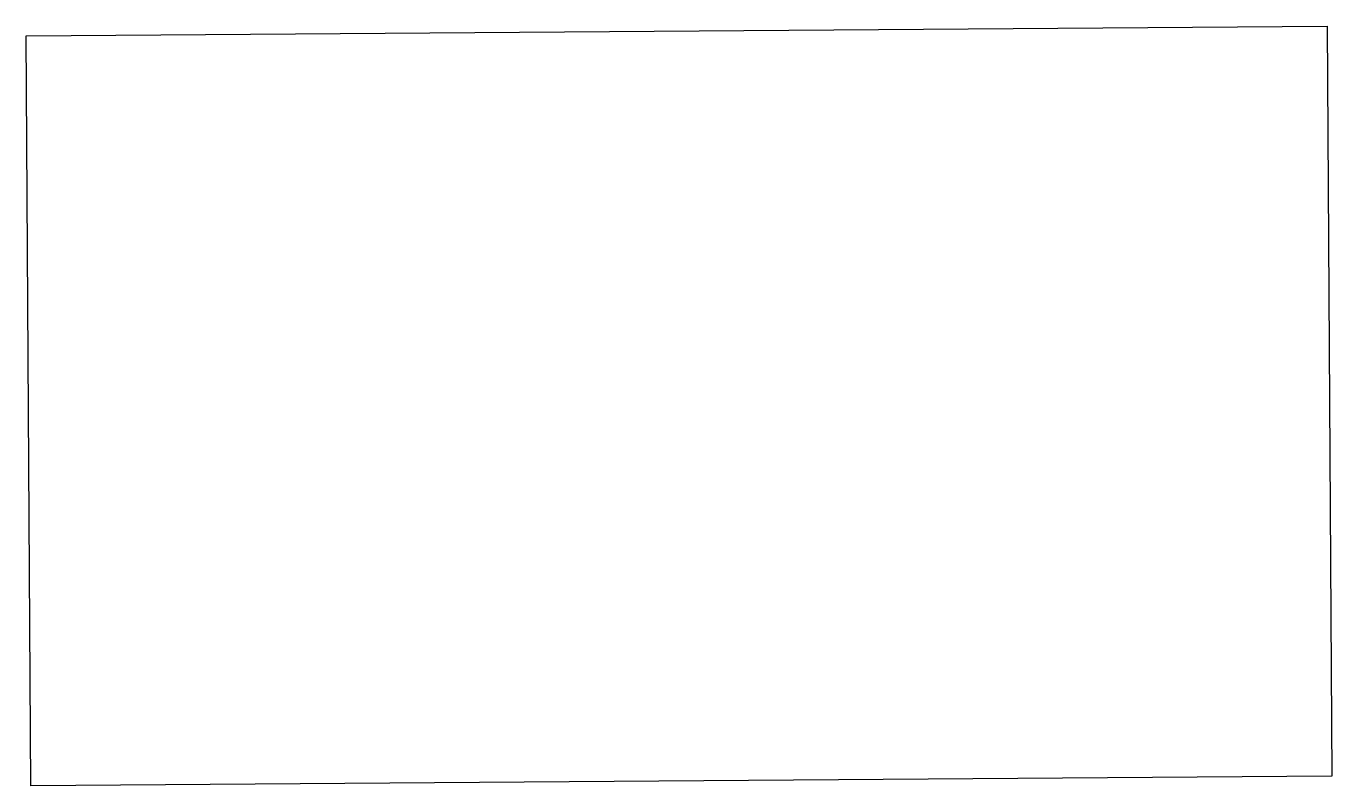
# Model space of a CAD drawing. Header units: millimetres. Extents: x 0 to 5.4, y 0 to 3.14.
import ezdxf

# ---------------------------------------------------------------- set-up
doc = ezdxf.new("R2010")
doc.units = ezdxf.units.MM
doc.layers.add('CORTE', color=7, linetype='Continuous')

msp = doc.modelspace()

# ---------------------------------------------------------------- linework, layer by layer
at = {"layer": 'CORTE'}
msp.add_lwpolyline([(5.38, 3.14), (5.4, 0.04), (0.02, 0), (0, 3.1)], close=True, dxfattribs=at)

doc.saveas('drawing.dxf')
